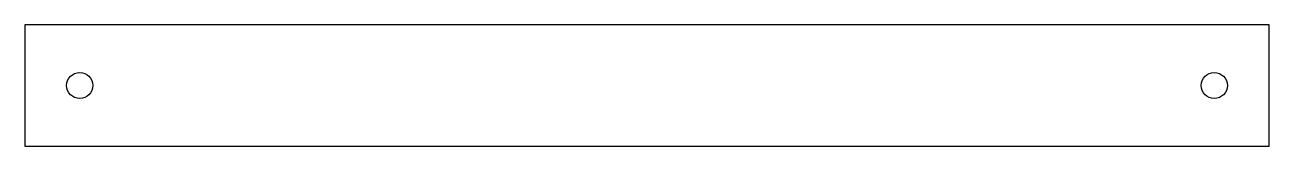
# Model space of a CAD drawing. Header units: inches. Extents: x 0 to 35.7, y 0 to 3.5.
import ezdxf

# ---------------------------------------------------------------- set-up
doc = ezdxf.new("R2010")
doc.units = ezdxf.units.IN

msp = doc.modelspace()

# ---------------------------------------------------------------- linework, layer by layer
at = {"layer": 'HOLES'}
for centre in [(1.5748, 1.75), (34.17361, 1.75)]:
    msp.add_circle(centre, 0.37655, dxfattribs=at)
at = {"layer": 'OUTLINE'}
for p, q in [((35.74841, 3.5), (0, 3.5)), ((0, 3.5), (0, 0)), ((35.74841, 0), (35.74841, 3.5)), ((0, 0), (35.74841, 0))]:
    msp.add_line(p, q, dxfattribs=at)

doc.saveas('drawing.dxf')
